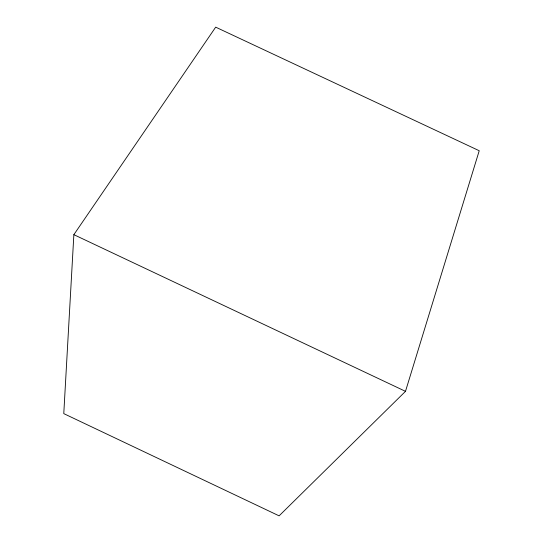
<?xml version="1.0" encoding="UTF-8"?>
<svg xmlns="http://www.w3.org/2000/svg" width="543" height="543" viewBox="0 0 543 543"><rect width="100%" height="100%" fill="white"/><g stroke="black" fill="none" stroke-linecap="round" stroke-linejoin="round"><path stroke-width="0.81" d="M73.862 234.664L63.775 413.617L279.109 515.85L405.492 391.34L479.225 150.737L215.686 27.15L73.862 234.664L405.492 391.34"/></g></svg>
